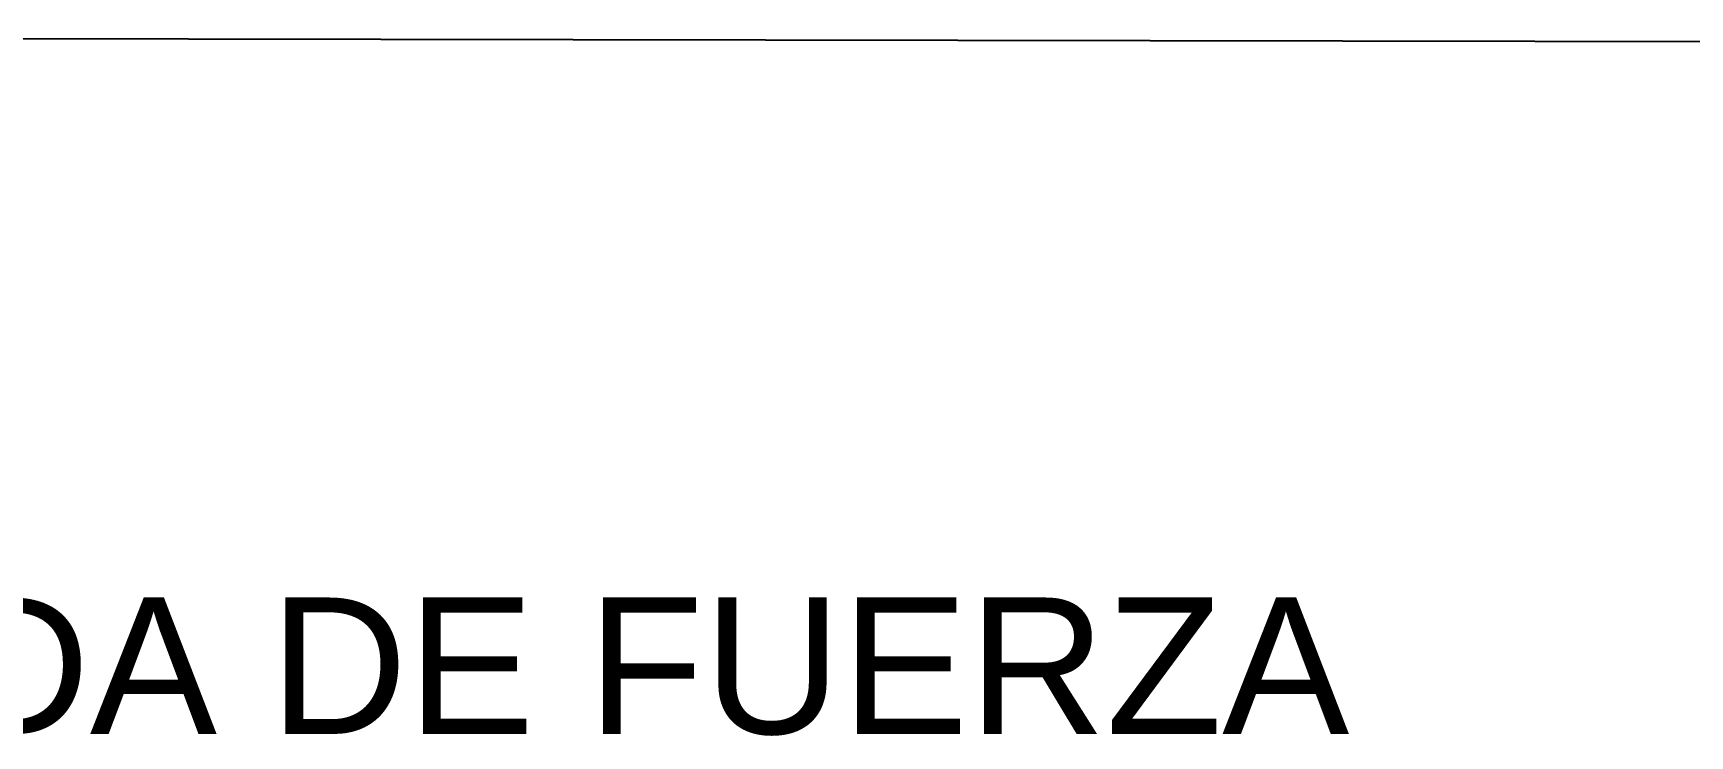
# Model space of a CAD drawing. Header units: inches. Extents: x 1693 to 10990, y 1878 to 5055.
# Drawn here: x 1726.47 to 1741.15, y 2287.1 to 2293.33 of the extents above; entities that cross this region are included whole.
import ezdxf
from ezdxf.enums import TextEntityAlignment as Align

# ---------------------------------------------------------------- set-up
doc = ezdxf.new("R2010")
doc.units = ezdxf.units.IN
doc.layers.add('AUTOS', color=2, linetype='Continuous', lineweight=20)
doc.layers.add('DETALLE', color=3, linetype='Continuous')
doc.styles.add('SWIS', font='swisse.ttf')

msp = doc.modelspace()

# ---------------------------------------------------------------- linework, layer by layer
at = {"layer": 'DETALLE', "ltscale": 5}
msp.add_line((1700.750042005516, 2293.325466830388), (1785.554220954972, 2293.168941738223), dxfattribs=at)

# ---------------------------------------------------------------- texts
at = {"layer": 'AUTOS', "color": 4, "lineweight": 25, "style": 'SWIS'}
msp.add_text('DETALLE PARA SALIDA DE FUERZA', height=1.208172091737252, dxfattribs=at).set_placement((1723.594354387302, 2287.119585348739), align=Align.CENTER)

doc.saveas('drawing.dxf')
